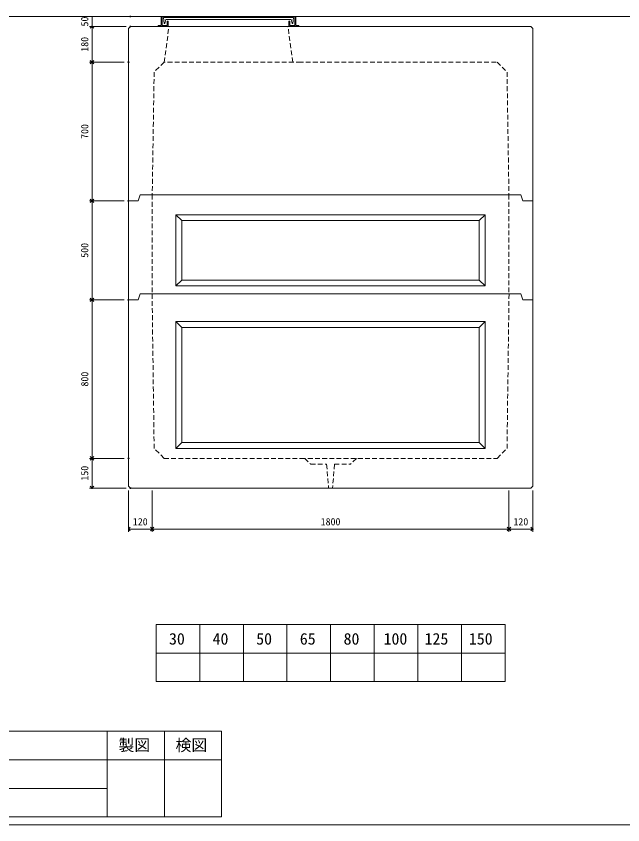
# Model space of a CAD drawing. Units: millimetres, scale not verified. Extents: x -9756 to 9756, y -4649 to 4648.
# Drawn here: x 575 to 3635, y -3902 to 180 of the extents above; entities that cross this region are included whole.
import ezdxf
from ezdxf.enums import TextEntityAlignment as Align

# ---------------------------------------------------------------- set-up
doc = ezdxf.new("R2010")
doc.units = ezdxf.units.MM
doc.header["$LTSCALE"] = 20
doc.header["$PDMODE"] = 32
doc.header["$PDSIZE"] = 4
doc.linetypes.add('DASHED1', pattern=[1.8, 1.2, -0.6])
for name, color, linetype, lineweight in [('0-0_0', 7, 'DASHED1', 5), ('0-2_waku', 7, 'Continuous', 18), ('0-3_gaikei', 7, 'Continuous', 18), ('0-4_kakure', 7, 'DASHED1', 5), ('0-5_sunpou', 7, 'Continuous', 5), ('0-8_uchigawa', 6, 'Continuous', 18), ('0-A_futa', 3, 'Continuous', 18), ('0-B_GL', 4, 'Continuous', 18), ('0-D_文字１', 7, 'Continuous', 18)]:
    doc.layers.add(name, color=color, linetype=linetype, lineweight=lineweight)
doc.layers.add('0-1_Defpoints', color=7, linetype='Continuous')
doc.styles.add('ＭＳ ゴシック', font='')
doc.styles.get('ＭＳ ゴシック').set_extended_font_data('MS Gothic')

# ---------------------------------------------------------------- blocks, each defined once
blk = doc.blocks.new('_Open90')
at = {"layer": '0-5_sunpou'}
blk.add_line((0, 0), (-1, 0), dxfattribs=at)
blk.add_lwpolyline([(-0.5, 0.5), (0, 0), (-0.5, -0.5)], dxfattribs=at)
blk = doc.blocks.new('D96')
at = {"layer": '0-1_Defpoints'}
for p in [(7060.68, 3708.65), (6877.35, 3008.65), (7060.68, 3008.65)]:
    blk.add_point(p, dxfattribs=at)
at = {"layer": '0-5_sunpou'}
for p, q in [((7038.68, 3708.65), (6864.35, 3708.65)), ((6877.35, 3690.65), (6877.35, 3026.65)), ((7038.68, 3008.65), (6864.35, 3008.65))]:
    blk.add_line(p, q, dxfattribs=at)
at = {"layer": '0-5_sunpou', "xscale": 18, "yscale": 18}
for p, rotation in [((6877.35, 3708.65), 90), ((6877.35, 3008.65), 270)]:
    blk.add_blockref('_Open90', p, dxfattribs=dict(at, rotation=rotation))
at = {"layer": '0-5_sunpou', "style": 'ＭＳ ゴシック'}
blk.add_text('700', height=36.66, rotation=90, dxfattribs=at).set_placement((6869.35, 3321.15), align=Align.BOTTOM_LEFT)
blk = doc.blocks.new('D97')
at = {"layer": '0-1_Defpoints'}
for p in [(7060.68, 2508.65), (6877.35, 1708.65), (7060.68, 1708.65)]:
    blk.add_point(p, dxfattribs=at)
at = {"layer": '0-5_sunpou'}
for p, q in [((7038.68, 2508.65), (6864.35, 2508.65)), ((6877.35, 2490.65), (6877.35, 1726.65)), ((7038.68, 1708.65), (6864.35, 1708.65))]:
    blk.add_line(p, q, dxfattribs=at)
at = {"layer": '0-5_sunpou', "xscale": 18, "yscale": 18}
for p, rotation in [((6877.35, 2508.65), 90), ((6877.35, 1708.65), 270)]:
    blk.add_blockref('_Open90', p, dxfattribs=dict(at, rotation=rotation))
at = {"layer": '0-5_sunpou', "style": 'ＭＳ ゴシック'}
blk.add_text('800', height=36.66, rotation=90, dxfattribs=at).set_placement((6869.35, 2071.15), align=Align.BOTTOM_LEFT)
blk = doc.blocks.new('D98')
at = {"layer": '0-1_Defpoints'}
for p in [(7060.68, 1708.65), (6877.35, 1558.65), (7070.68, 1558.65)]:
    blk.add_point(p, dxfattribs=at)
at = {"layer": '0-5_sunpou'}
for p, q in [((7038.68, 1708.65), (6864.35, 1708.65)), ((6877.35, 1690.65), (6877.35, 1576.65)), ((7048.68, 1558.65), (6864.35, 1558.65))]:
    blk.add_line(p, q, dxfattribs=at)
at = {"layer": '0-5_sunpou', "xscale": 18, "yscale": 18}
for p, rotation in [((6877.35, 1708.65), 90), ((6877.35, 1558.65), 270)]:
    blk.add_blockref('_Open90', p, dxfattribs=dict(at, rotation=rotation))
at = {"layer": '0-5_sunpou', "style": 'ＭＳ ゴシック'}
blk.add_text('150', height=36.66, rotation=90, dxfattribs=at).set_placement((6869.35, 1596.15), align=Align.BOTTOM_LEFT)
blk = doc.blocks.new('D99')
at = {"layer": '0-1_Defpoints'}
for p in [(7060.68, 3008.65), (6877.35, 2508.65), (7060.68, 2508.65)]:
    blk.add_point(p, dxfattribs=at)
at = {"layer": '0-5_sunpou'}
for p, q in [((7038.68, 3008.65), (6864.35, 3008.65)), ((6877.35, 2990.65), (6877.35, 2526.65)), ((7038.68, 2508.65), (6864.35, 2508.65))]:
    blk.add_line(p, q, dxfattribs=at)
at = {"layer": '0-5_sunpou', "xscale": 18, "yscale": 18}
for p, rotation in [((6877.35, 3008.65), 90), ((6877.35, 2508.65), 270)]:
    blk.add_blockref('_Open90', p, dxfattribs=dict(at, rotation=rotation))
at = {"layer": '0-5_sunpou', "style": 'ＭＳ ゴシック'}
blk.add_text('500', height=36.66, rotation=90, dxfattribs=at).set_placement((6869.35, 2721.15), align=Align.BOTTOM_LEFT)
blk = doc.blocks.new('D101')
at = {"layer": '0-1_Defpoints'}
for p in [(7070.68, 3888.65), (6877.35, 3708.65), (7060.68, 3708.65)]:
    blk.add_point(p, dxfattribs=at)
at = {"layer": '0-5_sunpou'}
for p, q in [((7048.68, 3888.65), (6864.35, 3888.65)), ((6877.35, 3870.65), (6877.35, 3726.65)), ((7038.68, 3708.65), (6864.35, 3708.65))]:
    blk.add_line(p, q, dxfattribs=at)
at = {"layer": '0-5_sunpou', "xscale": 18, "yscale": 18}
for p, rotation in [((6877.35, 3888.65), 90), ((6877.35, 3708.65), 270)]:
    blk.add_blockref('_Open90', p, dxfattribs=dict(at, rotation=rotation))
at = {"layer": '0-5_sunpou', "style": 'ＭＳ ゴシック'}
blk.add_text('180', height=36.66, rotation=90, dxfattribs=at).set_placement((6869.35, 3761.15), align=Align.BOTTOM_LEFT)
blk = doc.blocks.new('_Open90_40')
at = {"layer": '0-5_sunpou'}
blk.add_line((0, 0), (-1, 0), dxfattribs=at)
blk.add_lwpolyline([(-0.5, 0.5), (0, 0), (-0.5, -0.5)], dxfattribs=at)
blk = doc.blocks.new('120')
at = {"layer": '0-5_sunpou'}
for p, q in [((-80, 163.97), (-80, -44.26)), ((40, 163.97), (40, -44.26)), ((40, 163.97), (40, -44.26)), ((-62, -31.26), (22, -31.26))]:
    blk.add_line(p, q, dxfattribs=at)
blk.add_point((40, -31.26), dxfattribs=at)
at = {"layer": '0-5_sunpou', "xscale": 18, "yscale": 18, "rotation": 180}
blk.add_blockref('_Open90_40', (-80, -31.26), dxfattribs=at)
at = {"layer": '0-5_sunpou', "xscale": 18, "yscale": 18}
blk.add_blockref('_Open90_40', (40, -31.26), dxfattribs=at)
at = {"layer": '0-5_sunpou', "style": 'ＭＳ ゴシック'}
blk.add_text('120', height=36.66, dxfattribs=at).set_placement((-57.5, -23.26), align=Align.BOTTOM_LEFT)
blk = doc.blocks.new('180')
at = {"layer": '0-5_sunpou'}
for p, q in [((450, 171.45), (450, -36.78)), ((450, 171.45), (450, -36.78)), ((-1332, -23.78), (432, -23.78))]:
    blk.add_line(p, q, dxfattribs=at)
blk.add_point((450, -23.78), dxfattribs=at)
at = {"layer": '0-5_sunpou', "xscale": 18, "yscale": 18, "rotation": 180}
blk.add_blockref('_Open90_40', (-1350, -23.78), dxfattribs=at)
at = {"layer": '0-5_sunpou', "xscale": 18, "yscale": 18}
blk.add_blockref('_Open90_40', (450, -23.78), dxfattribs=at)
at = {"layer": '0-5_sunpou', "style": 'ＭＳ ゴシック'}
blk.add_text('1800', height=36.66, dxfattribs=at).set_placement((-500, -15.78), align=Align.BOTTOM_LEFT)
blk = doc.blocks.new('120120')
at = {"layer": '0-5_sunpou'}
for p, q in [((40, 178.71), (40, -29.52)), ((-62, -16.52), (22, -16.52))]:
    blk.add_line(p, q, dxfattribs=at)
blk.add_point((40, -16.52), dxfattribs=at)
at = {"layer": '0-5_sunpou', "xscale": 18, "yscale": 18, "rotation": 180}
blk.add_blockref('_Open90_40', (-80, -16.52), dxfattribs=at)
at = {"layer": '0-5_sunpou', "xscale": 18, "yscale": 18}
blk.add_blockref('_Open90_40', (40, -16.52), dxfattribs=at)
at = {"layer": '0-5_sunpou', "style": 'ＭＳ ゴシック'}
blk.add_text('120', height=36.66, dxfattribs=at).set_placement((-57.5, -8.52), align=Align.BOTTOM_LEFT)
blk = doc.blocks.new('D141')
at = {"layer": '0-1_Defpoints'}
for p in [(7070.68, 3988.65), (6877.35, 3938.65), (7070.68, 3938.65)]:
    blk.add_point(p, dxfattribs=at)
at = {"layer": '0-5_sunpou'}
for p, q in [((7048.68, 3988.65), (6864.35, 3988.65)), ((6877.35, 3988.65), (6877.35, 3938.65)), ((7048.68, 3938.65), (6864.35, 3938.65))]:
    blk.add_line(p, q, dxfattribs=at)
at = {"layer": '0-5_sunpou', "style": 'ＭＳ ゴシック'}
blk.add_text('50', height=36.66, rotation=90, dxfattribs=at).set_placement((6869.35, 3938.65), align=Align.BOTTOM_LEFT)

msp = doc.modelspace()

# ---------------------------------------------------------------- linework, layer by layer
at = {"layer": '0-0_0'}
for p, q in [((2141.11, -2081.63), (2151.11, -2201.63)), ((2181.11, -2081.63), (2171.11, -2201.63)), ((2181.11, -2081.63), (2261.11, -2081.63)), ((2291.11, -2051.63), (2261.11, -2081.63))]:
    msp.add_line(p, q, dxfattribs=at)
msp.add_lwpolyline([(2031.11, -2051.63), (2061.11, -2081.63), (2141.11, -2081.63)], dxfattribs=at)
at = {"layer": '0-2_waku'}
for p, q in [((1281.11, -2890.63), (1281.11, -3178.63)), ((1281.11, -2890.63), (1281.11, -3178.63)), ((1281.11, -2890.63), (1281.11, -3178.63)), ((1281.11, -2890.63), (1281.11, -3178.63)), ((1281.11, -2890.63), (3041.11, -2890.63)), ((1501.11, -2890.63), (1501.11, -3178.63)), ((1721.11, -2890.63), (1721.11, -3178.63)), ((1721.11, -2890.63), (1721.11, -3178.63)), ((1941.11, -2890.63), (1941.11, -3178.63)), ((2161.11, -2890.63), (2161.11, -3178.63)), ((2381.11, -2890.63), (2381.11, -3178.63)), ((2601.11, -2890.63), (2601.11, -3178.63)), ((2821.11, -2890.63), (2821.11, -3178.63)), ((3041.11, -2890.63), (3041.11, -3178.63)), ((1281.11, -3034.63), (3041.11, -3034.63)), ((1281.11, -3178.63), (3041.11, -3178.63)), ((-2445.14, -3429.63), (1034.86, -3429.63)), ((-2445.14, -3429.63), (1610.86, -3429.63)), ((1034.86, -3429.63), (1034.86, -3861.63)), ((1322.86, -3429.63), (1322.86, -3861.63)), ((1610.86, -3429.63), (1610.86, -3861.63)), ((-2445.14, -3573.63), (1034.86, -3573.63)), ((-2445.14, -3573.63), (1610.86, -3573.63)), ((-2445.14, -3717.63), (1034.86, -3717.63)), ((-2445.14, -3861.63), (1610.86, -3861.63)), ((-2485.14, -3901.63), (5674.86, -3901.63)), ((-2485.14, -3901.63), (9754.86, -3901.63))]:
    msp.add_line(p, q, dxfattribs=at)
msp.add_lwpolyline([(-2445.14, -3429.63), (-2445.14, -3861.63), (1034.86, -3861.63)], dxfattribs=at)
at = {"layer": '0-3_gaikei'}
for p, q in [((2866.11, 128.37), (3171.11, 128.37)), ((3171.11, 128.37), (3181.11, 118.37)), ((3181.11, -751.63), (3181.11, 118.37)), ((3121.11, -721.63), (3131.11, -751.63)), ((1191.11, -751.63), (1141.11, -751.63)), ((3126.11, -736.63), (3131.11, -751.63)), ((3181.11, -751.63), (3131.11, -751.63)), ((3181.11, -751.63), (3181.11, -1251.63)), ((3121.11, -1221.63), (3131.11, -1251.63)), ((1191.11, -1251.63), (1141.11, -1251.63)), ((3126.11, -1236.63), (3131.11, -1251.63)), ((3181.11, -1251.63), (3131.11, -1251.63)), ((3181.11, -2191.63), (3181.11, -1251.63)), ((1151.11, -2201.63), (3171.11, -2201.63)), ((3181.11, -2191.63), (3171.11, -2201.63))]:
    msp.add_line(p, q, dxfattribs=at)
for points in [[(2871.11, 128.37), (1151.11, 128.37), (1141.11, 118.37)], [(1141.11, 118.37), (1141.11, -751.63), (1141.11, -1251.63)], [(1191.11, -751.63), (1201.11, -721.63), (3121.11, -721.63)], [(1191.11, -1251.63), (1201.11, -1221.63), (3121.11, -1221.63)], [(1141.11, -1251.63), (1141.11, -2191.63), (1151.11, -2201.63)]]:
    msp.add_lwpolyline(points, dxfattribs=at)
at = {"layer": '0-4_kakure'}
for p, q in [((1321.11, -51.63), (1346.11, 128.37)), ((1971.11, -51.63), (1946.11, 128.37)), ((2996.11, -51.63), (2011.11, -51.63)), ((3001.11, -51.63), (3051.11, -101.63)), ((1271.11, -101.63), (1261.35, -721.63)), ((1271.11, -101.63), (1261.35, -721.63)), ((3051.11, -101.63), (3060.88, -721.63)), ((3051.11, -101.63), (3060.88, -721.63)), ((1261.11, -721.63), (1261.11, -1221.63)), ((3061.12, -721.63), (3060.81, -1221.63)), ((1271.11, -2001.63), (1260.71, -1221.63)), ((3051.11, -2001.63), (3061.31, -1221.63)), ((1321.11, -2051.63), (1271.11, -2001.63)), ((1321.11, -2051.63), (2011.11, -2051.63))]:
    msp.add_line(p, q, dxfattribs=at)
for points in [[(2011.11, -51.63), (1321.11, -51.63), (1271.11, -101.63)], [(2011.11, -2051.63), (3001.11, -2051.63), (3051.11, -2001.63)]]:
    msp.add_lwpolyline(points, dxfattribs=at)
at = {"layer": '0-8_uchigawa'}
for p, q in [((1381.11, -821.63), (2181.11, -821.63)), ((1381.11, -821.63), (1381.11, -1181.63)), ((1381.11, -821.63), (1411.11, -851.63)), ((1411.11, -851.63), (2181.11, -851.63)), ((1411.11, -851.63), (1411.11, -1151.63)), ((2181.11, -821.63), (2941.11, -821.63)), ((2181.11, -851.63), (2911.11, -851.63)), ((2911.11, -851.63), (2941.11, -821.63)), ((2911.11, -851.63), (2911.11, -1151.63)), ((2941.11, -821.63), (2941.11, -1181.63)), ((1381.11, -1181.63), (1411.11, -1151.63)), ((2941.11, -1181.63), (1381.11, -1181.63)), ((2911.11, -1151.63), (1411.11, -1151.63)), ((2911.11, -1151.63), (2941.11, -1181.63)), ((1381.11, -1361.63), (1381.11, -2001.63)), ((1381.11, -1361.63), (2941.11, -1361.63)), ((1381.11, -1361.63), (2941.11, -1361.63)), ((1381.11, -1361.63), (1411.11, -1391.63)), ((2941.11, -1361.63), (2911.11, -1391.63)), ((2941.11, -2001.63), (2941.11, -1361.63)), ((1411.11, -1391.63), (1411.11, -1971.63)), ((1411.11, -1391.63), (2911.11, -1391.63)), ((2911.11, -1971.63), (2911.11, -1391.63)), ((1381.11, -2001.63), (1411.11, -1971.63)), ((1411.11, -1971.63), (2911.11, -1971.63)), ((1421.61, -1971.63), (2161.11, -1971.63)), ((2161.11, -1971.63), (2900.61, -1971.63)), ((2941.11, -2001.63), (2911.11, -1971.63)), ((1381.11, -2001.63), (2941.11, -2001.63))]:
    msp.add_line(p, q, dxfattribs=at)
at = {"layer": '0-A_futa'}
for p, q in [((1306.11, 176.37), (1306.11, 133.37)), ((1308.11, 178.37), (1311.11, 178.37)), ((1311.11, 178.37), (1311.11, 133.37)), ((1318.92, 173.87), (1973.25, 173.87)), ((1318.92, 173.87), (1321.41, 143.87)), ((1973.25, 173.87), (1971, 143.87)), ((1981.11, 178.37), (1981.11, 133.37)), ((1981.11, 178.37), (1984.11, 178.37)), ((1986.11, 176.37), (1986.11, 133.37)), ((1291.11, 131.37), (1291.11, 130.37)), ((1293.11, 133.37), (1306.11, 133.37)), ((1341.11, 128.37), (1293.11, 128.37)), ((1311.11, 133.37), (1336.11, 133.37)), ((1321.41, 143.87), (1325.12, 143.87)), ((1329.44, 162.87), (1325.12, 143.87)), ((1329.44, 162.87), (1962.78, 162.87)), ((1336.11, 153.37), (1336.11, 133.37)), ((1338.11, 155.37), (1339.11, 155.37)), ((1341.11, 153.37), (1341.11, 128.37)), ((1951.11, 153.37), (1951.11, 128.37)), ((1951.11, 128.37), (1999.11, 128.37)), ((1954.11, 155.37), (1953.11, 155.37)), ((1956.11, 153.37), (1956.11, 133.37)), ((1981.11, 133.37), (1956.11, 133.37)), ((1962.78, 162.87), (1967.1, 143.87)), ((1971, 143.87), (1967.1, 143.87)), ((1999.11, 133.37), (1986.11, 133.37)), ((2001.11, 131.37), (2001.11, 130.37))]:
    msp.add_line(p, q, dxfattribs=at)
for centre, start, end in [((1308.11, 176.37), 90, 180), ((1984.11, 176.37), 0, 90), ((1293.11, 131.37), 90, 180), ((1293.11, 130.37), 180, 270), ((1338.11, 153.37), 90, 180), ((1339.11, 153.37), 0, 90), ((1953.11, 153.37), 90, 180), ((1954.11, 153.37), 0, 90), ((1999.11, 131.37), 0, 90), ((1999.11, 130.37), 270, 0)]:
    msp.add_arc(centre, 2, start, end, dxfattribs=at)
at = {"layer": '0-B_GL'}
msp.add_line((-2484.23, 178.37), (9755.77, 178.37), dxfattribs=at)

# ---------------------------------------------------------------- block references
at = {"layer": '0-5_sunpou'}
for name, p in [('D141', (-5919.57, -3810.29)), ('D101', (-5919.57, -3760.29)), ('D96', (-5919.57, -3760.29)), ('D99', (-5919.57, -3760.29)), ('D97', (-5919.57, -3760.29)), ('D98', (-5919.57, -3760.29)), ('120', (1221.11, -2377.6)), ('180', (2611.11, -2385.08)), ('120120', (3141.11, -2392.34))]:
    msp.add_blockref(name, p, dxfattribs=at)

# ---------------------------------------------------------------- texts
at = {"layer": '0-D_文字１', "style": 'ＭＳ ゴシック'}
for s, p in [('30', (1345.98, -3009.55)), ('40', (1565.98, -3009.55)), ('50', (1785.98, -3009.55)), ('65', (2005.98, -3009.55)), ('80', (2226.8, -3009.55)), ('100', (2428.54, -3009.55)), ('125', (2635.32, -3009.55)), ('150', (2858.85, -3009.55)), ('製図', (1090.98, -3546.13)), ('検図', (1378.98, -3546.13))]:
    msp.add_text(s, height=58.65, dxfattribs=at).set_placement(p, align=Align.BOTTOM_LEFT)

doc.saveas('drawing.dxf')
